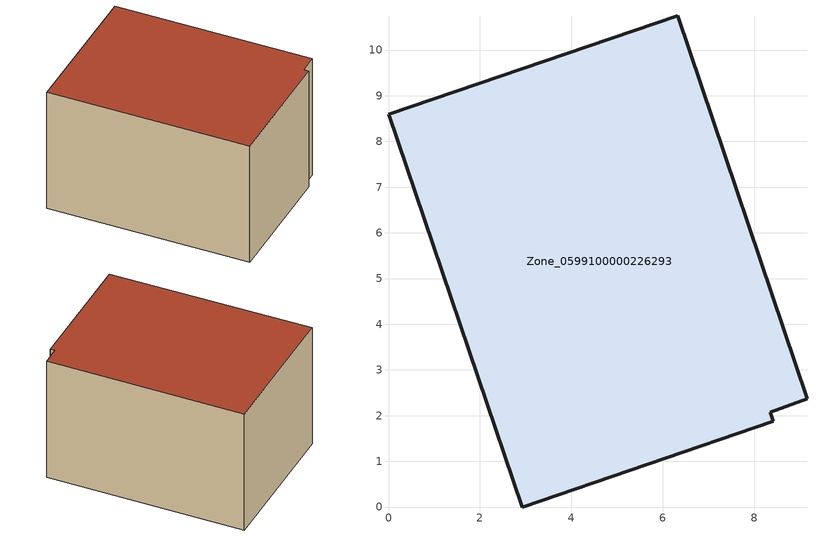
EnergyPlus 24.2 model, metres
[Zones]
Zone_0599100000226293
 floor ground (C_G): 9.16,2.37 8.35,2.07 8.42,1.87 2.93,0 0,8.59 6.33,10.74 z0
 wall outside (C_F): 9.16,2.37 6.33,10.74 0,8.59 2.93,0 8.42,1.87 8.35,2.07 9.16,2.37 z0:5.78
 roof outside (C_R): 8.35,2.07 9.16,2.37 6.33,10.74 0,8.59 2.93,0 8.42,1.87 z5.78
[BUILDING]
Pand.0599100000226293: North Axis=0; Terrain=City; Loads Convergence Tolerance Value=0.04; Temperature Convergence Tolerance Value=0.4; Solar Distribution=FullExterior; Maximum Number of Warmup Days=25; Minimum Number of Warmup Days=1
[Site:Location]
Rotterdam.The.Hague.AP_ZH_NLD Design_Conditions: Latitude=51.96; Longitude=4.45; Time Zone=1; Elevation=-4.5
[SITE:GROUNDTEMPERATURE:BUILDINGSURFACE]
18, 18, 18, 18, 18, 18, 18, 18, 18, 18, 18, 18
[MATERIAL] Thermal Absorptance=0.9; Solar Absorptance=0.7; Visible Absorptance=0.7
Name | Roughness | Thickness | Conductivity | Density | Specific Heat
G.TI.1946-1964 | MediumSmooth | 0.15 | 1 | 540 | 1210
F.TI.1946-1964 | Rough | 0.3 | 0.857143 | 1920 | 840
R.TI.1946-1964 | MediumRough | 0.2 | 0.277778 | 1500 | 1000
[CONSTRUCTION]
C_G: G.TI.1946-1964
C_F: F.TI.1946-1964
C_R: R.TI.1946-1964
[ZONE]
Zone_0599100000226293: Type=1; Multiplier=1; Ceiling Height=Autocalculate; Volume=Autocalculate; Floor Area=autocalculate; Part of Total Floor Area=Yes
[ZONEINFILTRATION:DESIGNFLOWRATE]
Infil_Zone_0599100000226293: Zone or ZoneList or Space or SpaceList=Zone_0599100000226293; Schedule=AlwaysOn; Design Flow Rate Calculation Method=Flow/Area; Flow Rate per Floor Area=0.003; Constant Term Coefficient=1; Temperature Term Coefficient=0; Velocity Term Coefficient=0; Velocity Squared Term Coefficient=0
[HVACTEMPLATE:ZONE:IDEALLOADSAIRSYSTEM]
Zone_0599100000226293: Maximum Heating Supply Air Temperature=50; Minimum Cooling Supply Air Temperature=13; Maximum Heating Supply Air Humidity Ratio=0.0156; Minimum Cooling Supply Air Humidity Ratio=0.0077; Heating Limit=NoLimit; Cooling Limit=NoLimit; Dehumidification Control Type=ConstantSensibleHeatRatio; Cooling Sensible Heat Ratio=0.7; Dehumidification Setpoint=60; Humidification Control Type=None; Humidification Setpoint=30; Outdoor Air Method=None; Outdoor Air Flow Rate per Person=0.00944; Outdoor Air Flow Rate per Zone Floor Area=0; Outdoor Air Flow Rate per Zone=0; Demand Controlled Ventilation Type=None; Outdoor Air Economizer Type=NoEconomizer; Heat Recovery Type=None; Sensible Heat Recovery Effectiveness=0.7; Latent Heat Recovery Effectiveness=0.65
[ZONECONTROL:THERMOSTAT]
ThermostatControl_Zone_0599100000226293: Zone or ZoneList=Zone_0599100000226293; Control Type Schedule=DualSetpointControlType; Control 1=Thermostat_Zone_0599100000226293; Temperature Difference Between Cutout And Setpoint=0
[THERMOSTATSETPOINT:DUALSETPOINT]
Thermostat_Zone_0599100000226293: Heating Setpoint Temperature Schedule=HeatingSetpoint_Zone_0599100000226293; Cooling Setpoint Temperature Schedule=CoolingSetpoint_Zone_0599100000226293
[SCHEDULE:COMPACT]
HeatingSetpoint_Zone_0599100000226293: Through: 12/31, For: AllDays, Until: 24:00, 21
CoolingSetpoint_Zone_0599100000226293: Through: 12/31, For: AllDays, Until: 24:00, 24
DualSetpointControlType: Through: 12/31, For: AllDays, Until: 24:00, 4
AlwaysOn: Through: 12/31, For: AllDays, Until: 24:00, 1
